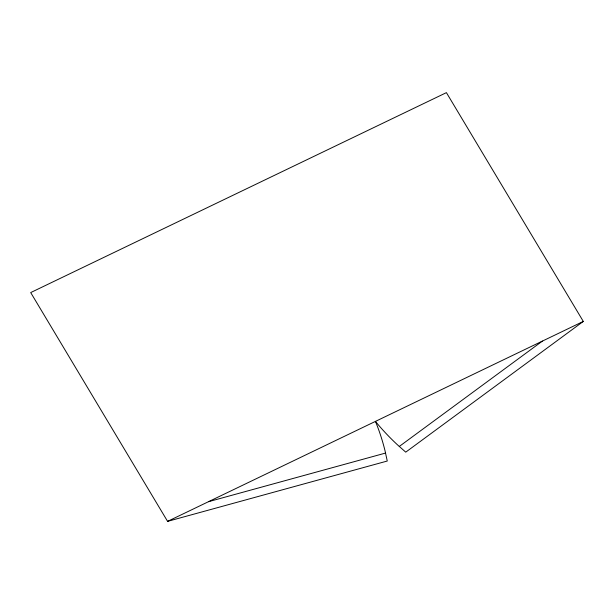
<?xml version="1.0" encoding="UTF-8"?>
<svg xmlns="http://www.w3.org/2000/svg" width="614" height="614" viewBox="0 0 614 614"><rect width="100%" height="100%" fill="white"/><g stroke="black" fill="none" stroke-linecap="round" stroke-linejoin="round"><path stroke-width="0.92" d="M399.277 446.462L542.4 341.092M583.3 321.421L405.739 452.15L397.557 444.897A336.019 264.058 -17 0 1 375.446 421.396A336.019 264.058 -17 0 1 385.055 450.906L387.265 461.03L167.591 521.363L30.7 292.579L446.409 92.637L583.3 321.421L167.591 521.363M208.484 501.692L385.561 453.063"/></g></svg>
